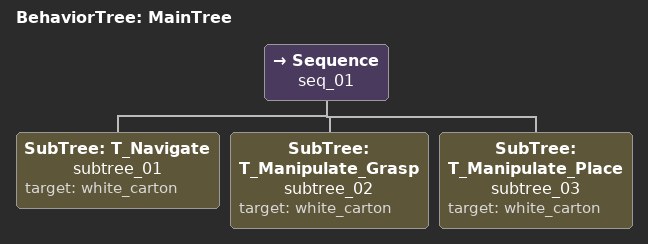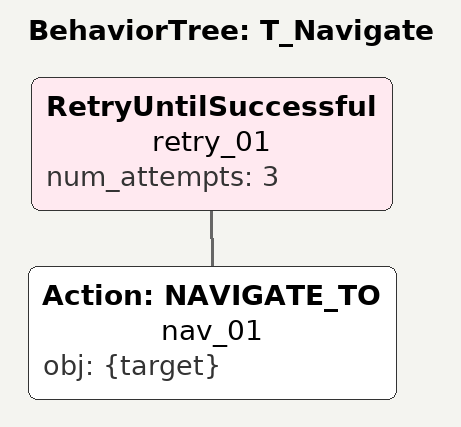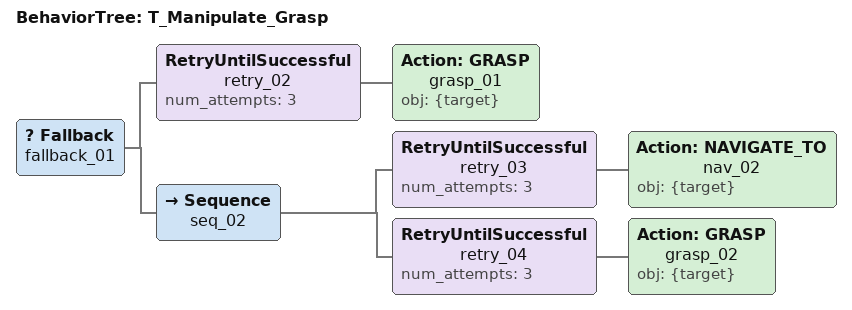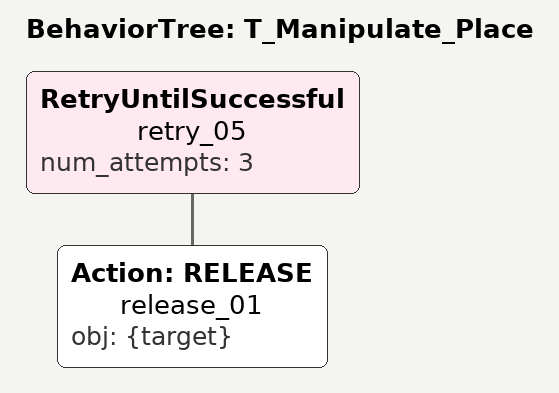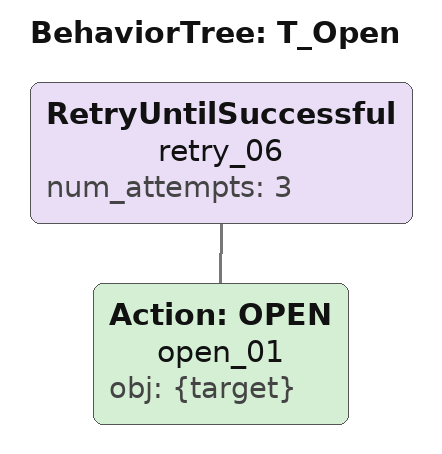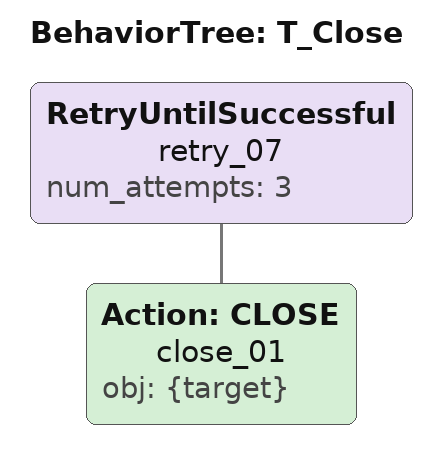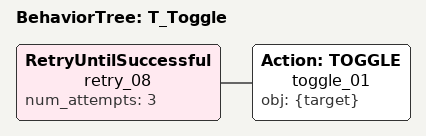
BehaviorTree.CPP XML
<root main_tree_to_execute="MainTree">
  <!-- MainTree using modular SubTrees -->
  <BehaviorTree ID="MainTree">
    <Sequence name="seq_01">
      <SubTree name="subtree_01" ID="T_Navigate" target="white_carton"/>
      <SubTree name="subtree_02" ID="T_Manipulate_Grasp" target="white_carton"/>
      <SubTree name="subtree_03" ID="T_Manipulate_Place" target="white_carton"/>
    </Sequence>
  </BehaviorTree>

  <!-- Standard SubTree Definitions -->

  <!-- T_Navigate: Navigate to target -->
  <BehaviorTree ID="T_Navigate">
    <RetryUntilSuccessful name="retry_01" num_attempts="3">
      <Action name="nav_01" ID="NAVIGATE_TO" obj="{target}"/>
    </RetryUntilSuccessful>
  </BehaviorTree>

  <!-- T_Manipulate_Grasp: Grasp with retry and fallback recovery -->
  <BehaviorTree ID="T_Manipulate_Grasp">
    <Fallback name="fallback_01">
      <RetryUntilSuccessful name="retry_02" num_attempts="3">
        <Action name="grasp_01" ID="GRASP" obj="{target}"/>
      </RetryUntilSuccessful>
      <Sequence name="seq_02">
        <RetryUntilSuccessful name="retry_03" num_attempts="3">
          <Action name="nav_02" ID="NAVIGATE_TO" obj="{target}"/>
        </RetryUntilSuccessful>
        <RetryUntilSuccessful name="retry_04" num_attempts="3">
          <Action name="grasp_02" ID="GRASP" obj="{target}"/>
        </RetryUntilSuccessful>
      </Sequence>
    </Fallback>
  </BehaviorTree>

  <!-- T_Manipulate_Place: Place and release with retry -->
  <BehaviorTree ID="T_Manipulate_Place">
    <RetryUntilSuccessful name="retry_05" num_attempts="3">
      <Action name="release_01" ID="RELEASE" obj="{target}"/>
    </RetryUntilSuccessful>
  </BehaviorTree>

  <!-- T_Open: Open target (placeholder for standardization) -->
  <BehaviorTree ID="T_Open">
    <RetryUntilSuccessful name="retry_06" num_attempts="3">
      <Action name="open_01" ID="OPEN" obj="{target}"/>
    </RetryUntilSuccessful>
  </BehaviorTree>

  <!-- T_Close: Close target (placeholder for standardization) -->
  <BehaviorTree ID="T_Close">
    <RetryUntilSuccessful name="retry_07" num_attempts="3">
      <Action name="close_01" ID="CLOSE" obj="{target}"/>
    </RetryUntilSuccessful>
  </BehaviorTree>

  <!-- T_Toggle: Toggle target (placeholder for standardization) -->
  <BehaviorTree ID="T_Toggle">
    <RetryUntilSuccessful name="retry_08" num_attempts="3">
      <Action name="toggle_01" ID="TOGGLE" obj="{target}"/>
    </RetryUntilSuccessful>
  </BehaviorTree>
</root>
